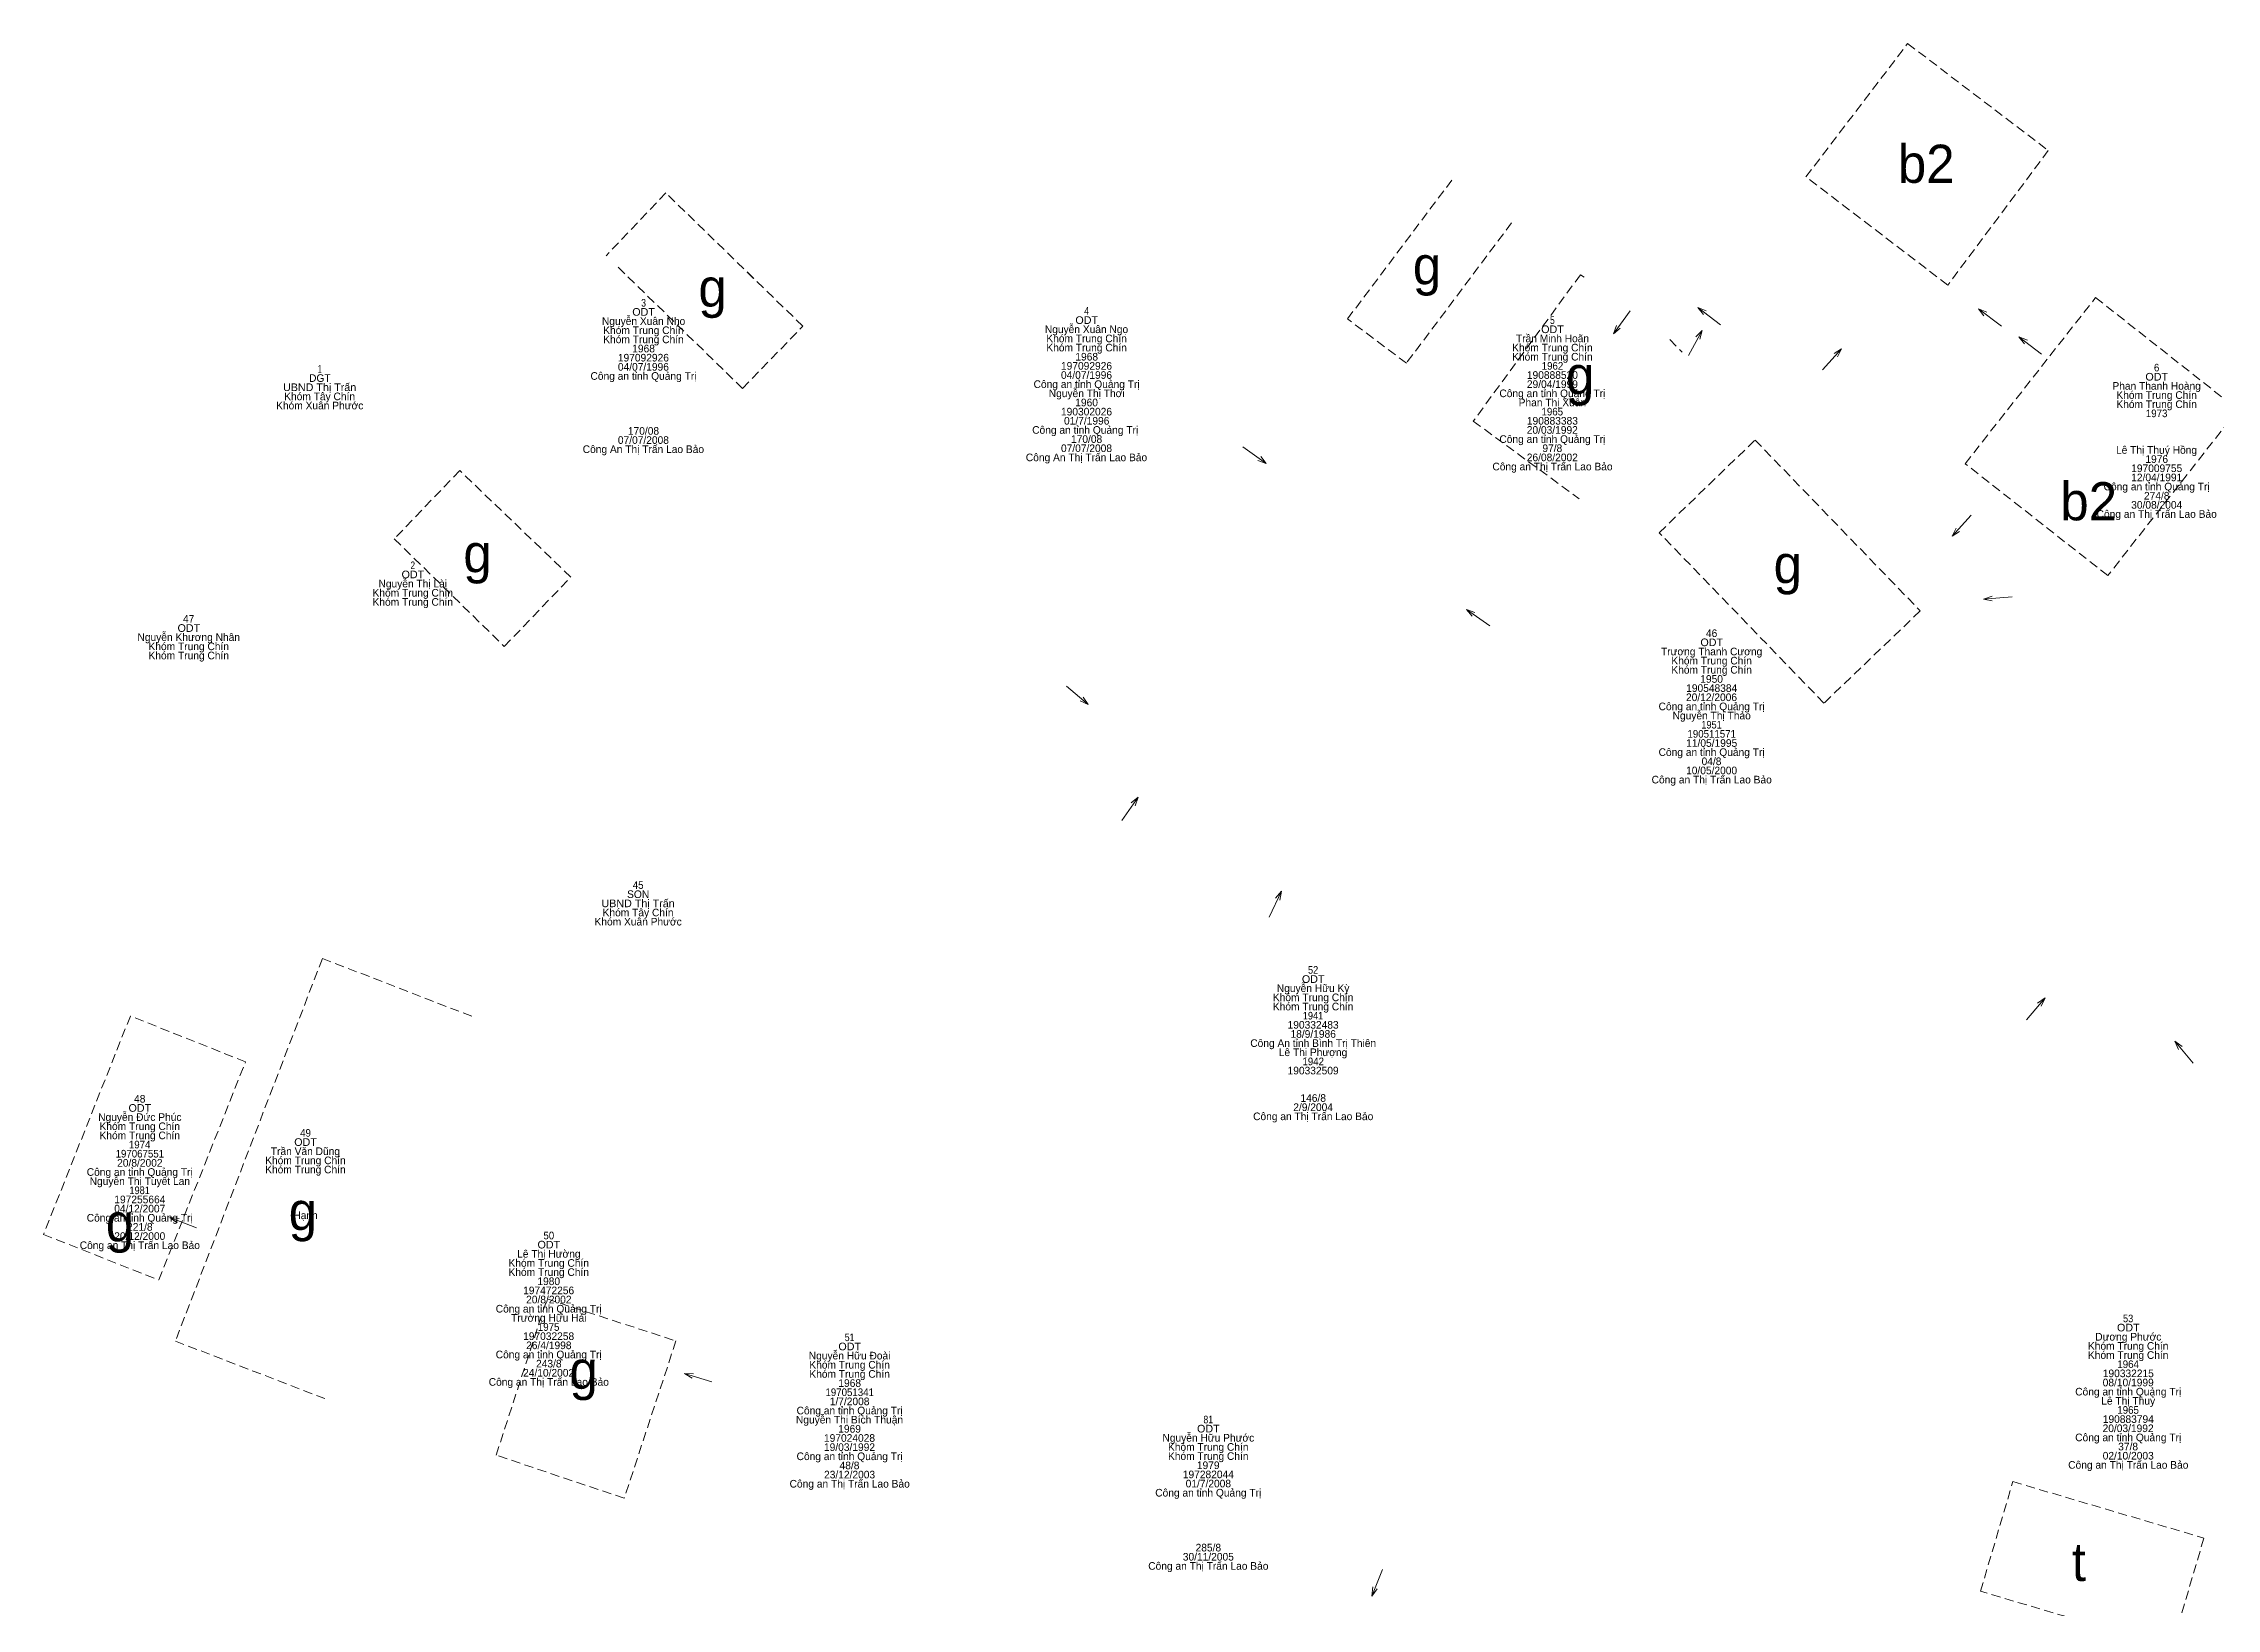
# Model space of a CAD drawing. Header units: metres. Extents: x 537497 to 538007, y 1836993 to 1837512.
# Drawn here: x 537497.3 to 537611.3, y 1837429.7 to 1837511.7 of the extents above; entities that cross this region are included whole.
import ezdxf
from ezdxf.enums import TextEntityAlignment as Align

# ---------------------------------------------------------------- set-up
doc = ezdxf.new("R2010")
doc.units = ezdxf.units.M
doc.header["$LTSCALE"] = 0.16
doc.linetypes.add('MEDIUM_DASHED', pattern=[4.5, 3, -1.5])
doc.layers.add('14', color=7, linetype='MEDIUM_DASHED', lineweight=13)
doc.layers.add('16', color=7, linetype='Continuous', lineweight=13)
doc.layers.add('15', color=7, linetype='Continuous')

msp = doc.modelspace()

# ---------------------------------------------------------------- linework, layer by layer
at = {"layer": '14'}
for p, q in [((537565.73, 1837497.29), (537571.26, 1837504.64)), ((537574.34, 1837502.33), (537568.82, 1837494.97)), ((537537.17, 1837496.91), (537533.99, 1837500)), ((537568.82, 1837494.97), (537565.73, 1837497.29)), ((537582.64, 1837496.21), (537583.28, 1837495.55)), ((537511.97, 1837463.75), (537519.85, 1837460.7)), ((537501.9, 1837460.73), (537497.34, 1837449.27)), ((537497.34, 1837449.27), (537503.39, 1837446.89))]:
    msp.add_line(p, q, dxfattribs=at)
for points in [[(537595.11, 1837511.74), (537602.49, 1837506.12), (537597.22, 1837499.07), (537589.78, 1837504.74)], [(537598.13, 1837489.7), (537604.97, 1837498.41), (537612.44, 1837492.53), (537605.61, 1837483.83)], [(537587.11, 1837490.94), (537595.77, 1837481.98), (537590.72, 1837477.14), (537582.08, 1837486.08)], [(537519.17, 1837489.34), (537515.74, 1837485.76), (537521.51, 1837480.11), (537525, 1837483.75)], [(537530.51, 1837443.69), (537527.8, 1837435.44), (537521.08, 1837437.7), (537523.75, 1837445.89)], [(537600.63, 1837436.31), (537610.65, 1837433.35), (537608.95, 1837427.6), (537598.93, 1837430.56)]]:
    msp.add_lwpolyline(points, close=True, dxfattribs=at)
for points in [[(537537.17, 1837496.91), (537529.98, 1837503.9), (537526.85, 1837500.61)], [(537527.48, 1837500), (537534, 1837493.65), (537537.17, 1837496.91)], [(537578.14, 1837499.48), (537577.95, 1837499.61), (537572.33, 1837491.93), (537577.88, 1837487.86)], [(537511.97, 1837463.75), (537504.26, 1837443.68), (537512.19, 1837440.63)], [(537503.39, 1837446.89), (537507.94, 1837458.33), (537501.9, 1837460.73)]]:
    msp.add_lwpolyline(points, dxfattribs=at)
at = {"layer": '16'}
for p, q in [((537584.11, 1837497.89), (537584.55, 1837497.71)), ((537598.82, 1837497.82), (537599.27, 1837497.64)), ((537579.68, 1837496.51), (537579.85, 1837496.95)), ((537584.33, 1837496.69), (537584.22, 1837496.23)), ((537591.65, 1837495.73), (537591.44, 1837495.31)), ((537600.95, 1837496.36), (537601.39, 1837496.18)), ((537561.47, 1837489.71), (537561.03, 1837489.87)), ((537597.44, 1837485.89), (537597.66, 1837486.31)), ((537571.98, 1837482.06), (537572.42, 1837481.9)), ((537599.09, 1837482.6), (537599.54, 1837482.76)), ((537552.14, 1837477.07), (537551.71, 1837477.27)), ((537554.75, 1837472.21), (537554.59, 1837471.76)), ((537562.27, 1837467.28), (537562.18, 1837466.81)), ((537602.32, 1837461.68), (537602.11, 1837461.25)), ((537609.13, 1837459.41), (537609.51, 1837459.13)), ((537503.97, 1837450.17), (537504.45, 1837450.12)), ((537530.96, 1837441.98), (537531.44, 1837441.96)), ((537567.01, 1837430.31), (537567.07, 1837430.79))]:
    msp.add_line(p, q, dxfattribs=at)
for points in [[(537580.56, 1837497.72), (537579.68, 1837496.51), (537580.04, 1837496.81)], [(537585.3, 1837496.98), (537584.11, 1837497.89), (537584.4, 1837497.52)], [(537600.03, 1837496.92), (537598.82, 1837497.82), (537599.11, 1837497.45)], [(537583.62, 1837495.37), (537584.33, 1837496.69), (537584.01, 1837496.35)], [(537590.65, 1837494.62), (537591.65, 1837495.73), (537591.26, 1837495.48)], [(537602.14, 1837495.45), (537600.95, 1837496.36), (537601.24, 1837495.99)], [(537560.25, 1837490.58), (537561.47, 1837489.71), (537561.18, 1837490.07)], [(537598.45, 1837487), (537597.44, 1837485.89), (537597.83, 1837486.14)], [(537573.2, 1837481.2), (537571.98, 1837482.06), (537572.28, 1837481.7)], [(537600.59, 1837482.71), (537599.09, 1837482.6), (537599.55, 1837482.51)], [(537550.99, 1837478.03), (537552.14, 1837477.07), (537551.87, 1837477.45)], [(537553.9, 1837470.98), (537554.75, 1837472.21), (537554.39, 1837471.91)], [(537561.63, 1837465.92), (537562.27, 1837467.28), (537561.96, 1837466.92)], [(537601.34, 1837460.54), (537602.32, 1837461.68), (537601.93, 1837461.41)], [(537610.08, 1837458.25), (537609.13, 1837459.41), (537609.32, 1837458.98)], [(537505.37, 1837449.62), (537503.97, 1837450.17), (537504.35, 1837449.89)], [(537532.39, 1837441.54), (537530.96, 1837441.98), (537531.36, 1837441.73)], [(537567.57, 1837431.7), (537567.01, 1837430.31), (537567.29, 1837430.69)]]:
    msp.add_lwpolyline(points, dxfattribs=at)

# ---------------------------------------------------------------- texts
at = {"layer": '15'}
for s, width, p in [('ODT', 1.05, (537528.815, 1837497.46)), ('3', 0.85, (537528.815, 1837497.94)), ('4', 0.85, (537552.05, 1837497.51)), ('ODT', 1.05, (537552.055, 1837497.03)), ('ODT', 1.05, (537576.485, 1837496.55)), ('5', 0.85, (537576.48, 1837497.03)), ('1', 0.75, (537511.83, 1837494.47)), ('1962', 0.95, (537576.485, 1837494.63)), ('ODT', 1.05, (537608.175, 1837494.06)), ('6', 0.95, (537608.17, 1837494.54)), ('UBND Thị Trấn', 1.05, (537511.825, 1837493.51)), ('1965', 0.95, (537576.475, 1837492.23)), ('1973', 0.95, (537608.17, 1837492.14)), ('ODT', 1.05, (537516.715, 1837483.69)), ('2', 0.8, (537516.71, 1837484.17)), ('ODT', 1.05, (537504.965, 1837480.88)), ('ODT', 1.05, (537584.835, 1837480.13)), ('1951', 0.9, (537584.825, 1837475.81)), ('190511571', 0.95, (537584.835, 1837475.33)), ('45', 0.95, (537528.53, 1837467.4)), ('UBND Thị Trấn', 1.05, (537528.525, 1837466.44)), ('ODT', 1.05, (537563.935, 1837462.47)), ('52', 0.9, (537563.93, 1837462.95)), ('1941', 0.9, (537563.925, 1837460.55)), ('1942', 0.95, (537563.935, 1837458.15)), ('ODT', 1.05, (537502.395, 1837455.71)), ('49', 0.95, (537511.085, 1837454.4)), ('197067551', 0.95, (537502.395, 1837453.31)), ('1974', 0.95, (537502.385, 1837453.79)), ('ODT', 1.05, (537511.085, 1837453.92)), ('1981', 0.9, (537502.385, 1837451.39)), ('ODT', 1.05, (537523.845, 1837448.54)), ('50', 0.95, (537523.845, 1837449.02)), ('1975', 0.95, (537523.835, 1837444.22)), ('ODT', 1.05, (537606.685, 1837444.19)), ('53', 0.9, (537606.675, 1837444.67)), ('ODT', 1.05, (537539.625, 1837443.2)), ('51', 0.85, (537539.62, 1837443.68)), ('1964', 0.95, (537606.675, 1837442.27)), ('197051341', 0.95, (537539.625, 1837440.8)), ('81', 0.85, (537558.43, 1837439.37)), ('1965', 0.95, (537606.675, 1837439.87)), ('ODT', 1.05, (537558.435, 1837438.89))]:
    msp.add_text(s, height=0.4, dxfattribs=dict(at, width=width)).set_placement(p, align=Align.CENTER)
for s, p in [('Nguyễn Xuân Nho', (537528.815, 1837496.98)), ('Khóm Trung Chín', (537528.81, 1837496.5)), ('Nguyễn Xuân Ngọ', (537552.045, 1837496.55)), ('Khóm Trung Chín', (537528.81, 1837496.02)), ('197092926', (537528.805, 1837495.06)), ('1968', (537528.815, 1837495.54)), ('Khóm Trung Chín', (537552.05, 1837496.07)), ('Khóm Trung Chín', (537552.05, 1837495.59)), ('1968', (537552.055, 1837495.11)), ('Khóm Trung Chín', (537576.48, 1837495.59)), ('Khóm Trung Chín', (537576.48, 1837495.11)), ('Trần Minh Hoãn', (537576.485, 1837496.07)), ('DGT', (537511.835, 1837493.99)), ('Công an tỉnh Quảng Trị', (537528.81, 1837494.1)), ('04/07/1996', (537528.805, 1837494.58)), ('04/07/1996', (537552.045, 1837494.15)), ('197092926', (537552.045, 1837494.63)), ('190888520', (537576.48, 1837494.15)), ('Khóm Tây Chín', (537511.825, 1837493.03)), ('Công an tỉnh Quảng Trị', (537552.05, 1837493.67)), ('Nguyễn Thị Thơi', (537552.055, 1837493.19)), ('Công an tỉnh Quảng Trị', (537576.48, 1837493.19)), ('29/04/1999', (537576.48, 1837493.67)), ('Phan Thanh Hoàng', (537608.17, 1837493.58)), ('Khóm Trung Chín', (537608.17, 1837493.1)), ('Khóm Xuân Phước', (537511.83, 1837492.55)), ('190302026', (537552.045, 1837492.23)), ('01/7/1996', (537552.055, 1837491.75)), ('1960', (537552.05, 1837492.71)), ('Phan Thị Xuân', (537576.48, 1837492.71)), ('190883383', (537576.48, 1837491.75)), ('Khóm Trung Chín', (537608.17, 1837492.62)), ('07/07/2008', (537528.805, 1837490.74)), ('170/08', (537528.81, 1837491.22)), ('Công an tỉnh Quảng Trị ', (537552.05, 1837491.27)), ('170/08', (537552.05, 1837490.79)), ('Công an tỉnh Quảng Trị', (537576.48, 1837490.79)), ('20/03/1992', (537576.475, 1837491.27)), ('Công An Thị Trấn Lao Bảo', (537528.805, 1837490.26)), ('Công An Thị Trấn Lao Bảo', (537552.045, 1837489.83)), ('07/07/2008', (537552.045, 1837490.31)), ('Công an Thị Trấn Lao Bảo', (537576.485, 1837489.35)), ('26/08/2002', (537576.475, 1837489.83)), ('97/8', (537576.475, 1837490.31)), ('Lê Thị Thuý Hồng', (537608.165, 1837490.22)), ('1976', (537608.175, 1837489.74)), ('Công an tỉnh Quảng Trị', (537608.17, 1837488.3)), ('197009755', (537608.175, 1837489.26)), ('12/04/1991', (537608.175, 1837488.78)), ('30/08/2004', (537608.175, 1837487.34)), ('274/8', (537608.175, 1837487.82)), ('Công an Thị Trấn Lao Bảo', (537608.175, 1837486.86)), ('Khóm Trung Chín', (537516.71, 1837482.73)), ('Nguyễn Thị Lài', (537516.71, 1837483.21)), ('47', (537504.955, 1837481.36)), ('Khóm Trung Chín', (537516.71, 1837482.25)), ('Nguyễn Khương Nhân', (537504.96, 1837480.4)), ('46', (537584.83, 1837480.61)), ('Khóm Trung Chín', (537504.96, 1837479.92)), ('Khóm Trung Chín', (537504.96, 1837479.44)), ('Trương Thanh Cương', (537584.83, 1837479.65)), ('Khóm Trung Chín', (537584.83, 1837479.17)), ('Khóm Trung Chín', (537584.83, 1837478.69)), ('1950', (537584.83, 1837478.21)), ('Công an tỉnh Quảng Trị', (537584.83, 1837476.77)), ('20/12/2006', (537584.825, 1837477.25)), ('190548384', (537584.835, 1837477.73)), ('Nguyễn Thị Thảo', (537584.835, 1837476.29)), ('11/05/1995', (537584.835, 1837474.85)), ('Công an tỉnh Quảng Trị', (537584.83, 1837474.37)), ('10/05/2000', (537584.83, 1837473.41)), ('04/8', (537584.825, 1837473.89)), ('Công an Thị Trấn Lao Bảo', (537584.835, 1837472.93)), ('SON', (537528.53, 1837466.92)), ('Khóm Xuân Phước', (537528.53, 1837465.48)), ('Khóm Tây Chín', (537528.525, 1837465.96)), ('Nguyễn Hữu Kỳ', (537563.93, 1837461.99)), ('Khóm Trung Chín', (537563.93, 1837461.51)), ('Khóm Trung Chín', (537563.93, 1837461.03)), ('190332483', (537563.93, 1837460.07)), ('Công An tỉnh Bình Trị Thiên', (537563.935, 1837459.11)), ('Lê Thị Phượng', (537563.925, 1837458.63)), ('18/9/1986', (537563.935, 1837459.59)), ('190332509', (537563.93, 1837457.67)), ('Nguyễn Đức Phúc', (537502.395, 1837455.23)), ('48', (537502.39, 1837456.19)), ('Công an Thị Trấn Lao Bảo', (537563.935, 1837455.27)), ('2/9/2004', (537563.93, 1837455.75)), ('146/8', (537563.935, 1837456.23)), ('Khóm Trung Chín', (537502.39, 1837454.75)), ('Khóm Trung Chín', (537502.39, 1837454.27)), ('Khóm Trung Chín', (537511.08, 1837452.96)), ('Trần Văn Dũng', (537511.08, 1837453.44)), ('Công an tỉnh Quảng Trị', (537502.39, 1837452.35)), ('Nguyễn Thị Tuyết Lan', (537502.395, 1837451.87)), ('20/8/2002', (537502.395, 1837452.83)), ('Khóm Trung Chín', (537511.08, 1837452.48)), ('197255664', (537502.395, 1837450.91)), ('Công an tỉnh Quảng Trị', (537502.39, 1837449.95)), ('04/12/2007', (537502.39, 1837450.43)), ('221/8', (537502.395, 1837449.47)), ('Hạnh', (537511.085, 1837450.08)), ('Công an Thị Trấn Lao Bảo', (537502.395, 1837448.51)), ('20/12/2000', (537502.39, 1837448.99)), ('Khóm Trung Chín', (537523.84, 1837447.58)), ('Lê Thị Hường', (537523.845, 1837448.06)), ('Khóm Trung Chín', (537523.84, 1837447.1)), ('197472256', (537523.835, 1837446.14)), ('1980', (537523.84, 1837446.62)), ('Công an tỉnh Quảng Trị', (537523.84, 1837445.18)), ('20/8/2002', (537523.845, 1837445.66)), ('Trường Hữu Hải', (537523.845, 1837444.7)), ('Công an tỉnh Quảng Trị', (537523.84, 1837442.78)), ('197032258', (537523.835, 1837443.74)), ('26/4/1998', (537523.845, 1837443.26)), ('Nguyễn Hữu Đoài', (537539.62, 1837442.72)), ('Khóm Trung Chín', (537606.68, 1837443.23)), ('Khóm Trung Chín', (537606.68, 1837442.75)), ('Dương Phước', (537606.685, 1837443.71)), ('24/10/2002', (537523.835, 1837441.82)), ('243/8', (537523.845, 1837442.3)), ('Khóm Trung Chín', (537539.62, 1837442.24)), ('Khóm Trung Chín', (537539.62, 1837441.76)), ('190332215', (537606.685, 1837441.79)), ('Công an Thị Trấn Lao Bảo', (537523.845, 1837441.34)), ('1/7/2008', (537539.62, 1837440.32)), ('1968', (537539.625, 1837441.28)), ('Công an tỉnh Quảng Trị', (537606.68, 1837440.83)), ('Lê Thị Thuỷ', (537606.68, 1837440.35)), ('08/10/1999', (537606.68, 1837441.31)), ('Nguyễn Thị Bích Thuận', (537539.615, 1837439.36)), ('Công an tỉnh Quảng Trị', (537539.62, 1837439.84)), ('190883794', (537606.685, 1837439.39)), ('197024028', (537539.615, 1837438.4)), ('1969', (537539.62, 1837438.88)), ('Nguyễn Hữu Phước', (537558.435, 1837438.41)), ('Công an tỉnh Quảng Trị', (537606.68, 1837438.43)), ('20/03/1992', (537606.675, 1837438.91)), ('Công an tỉnh Quảng Trị', (537539.62, 1837437.44)), ('19/03/1992', (537539.615, 1837437.92)), ('48/8', (537539.615, 1837436.96)), ('Khóm Trung Chín', (537558.43, 1837437.93)), ('Khóm Trung Chín', (537558.43, 1837437.45)), ('1979', (537558.43, 1837436.97)), ('Công an Thị Trấn Lao Bảo', (537606.685, 1837436.99)), ('02/10/2003', (537606.68, 1837437.47)), ('37/8', (537606.675, 1837437.95)), ('Công an Thị Trấn Lao Bảo', (537539.625, 1837436)), ('23/12/2003', (537539.62, 1837436.48)), ('197282044', (537558.435, 1837436.49)), ('01/7/2008', (537558.435, 1837436.01)), ('Công an tỉnh Quảng Trị', (537558.43, 1837435.53)), ('285/8', (537558.435, 1837432.65)), ('Công an Thị Trấn Lao Bảo', (537558.435, 1837431.69)), ('30/11/2005', (537558.435, 1837432.17))]:
    msp.add_text(s, height=0.4, dxfattribs=at).set_placement(p, align=Align.CENTER)
at = {"layer": '16'}
for s, p in [('b2', (537594.6, 1837504.43)), ('g', (537569.16, 1837499.1)), ('g', (537531.69, 1837497.93)), ('g', (537577.19, 1837493.34)), ('b2', (537603.12, 1837486.73)), ('g', (537519.36, 1837484)), ('g', (537588.08, 1837483.43)), ('g', (537510.2, 1837449.5)), ('g', (537500.61, 1837448.9)), ('g', (537524.93, 1837441.17)), ('t', (537603.72, 1837431.1))]:
    msp.add_text(s, height=2, dxfattribs=at).set_placement(p)

doc.saveas('drawing.dxf')
